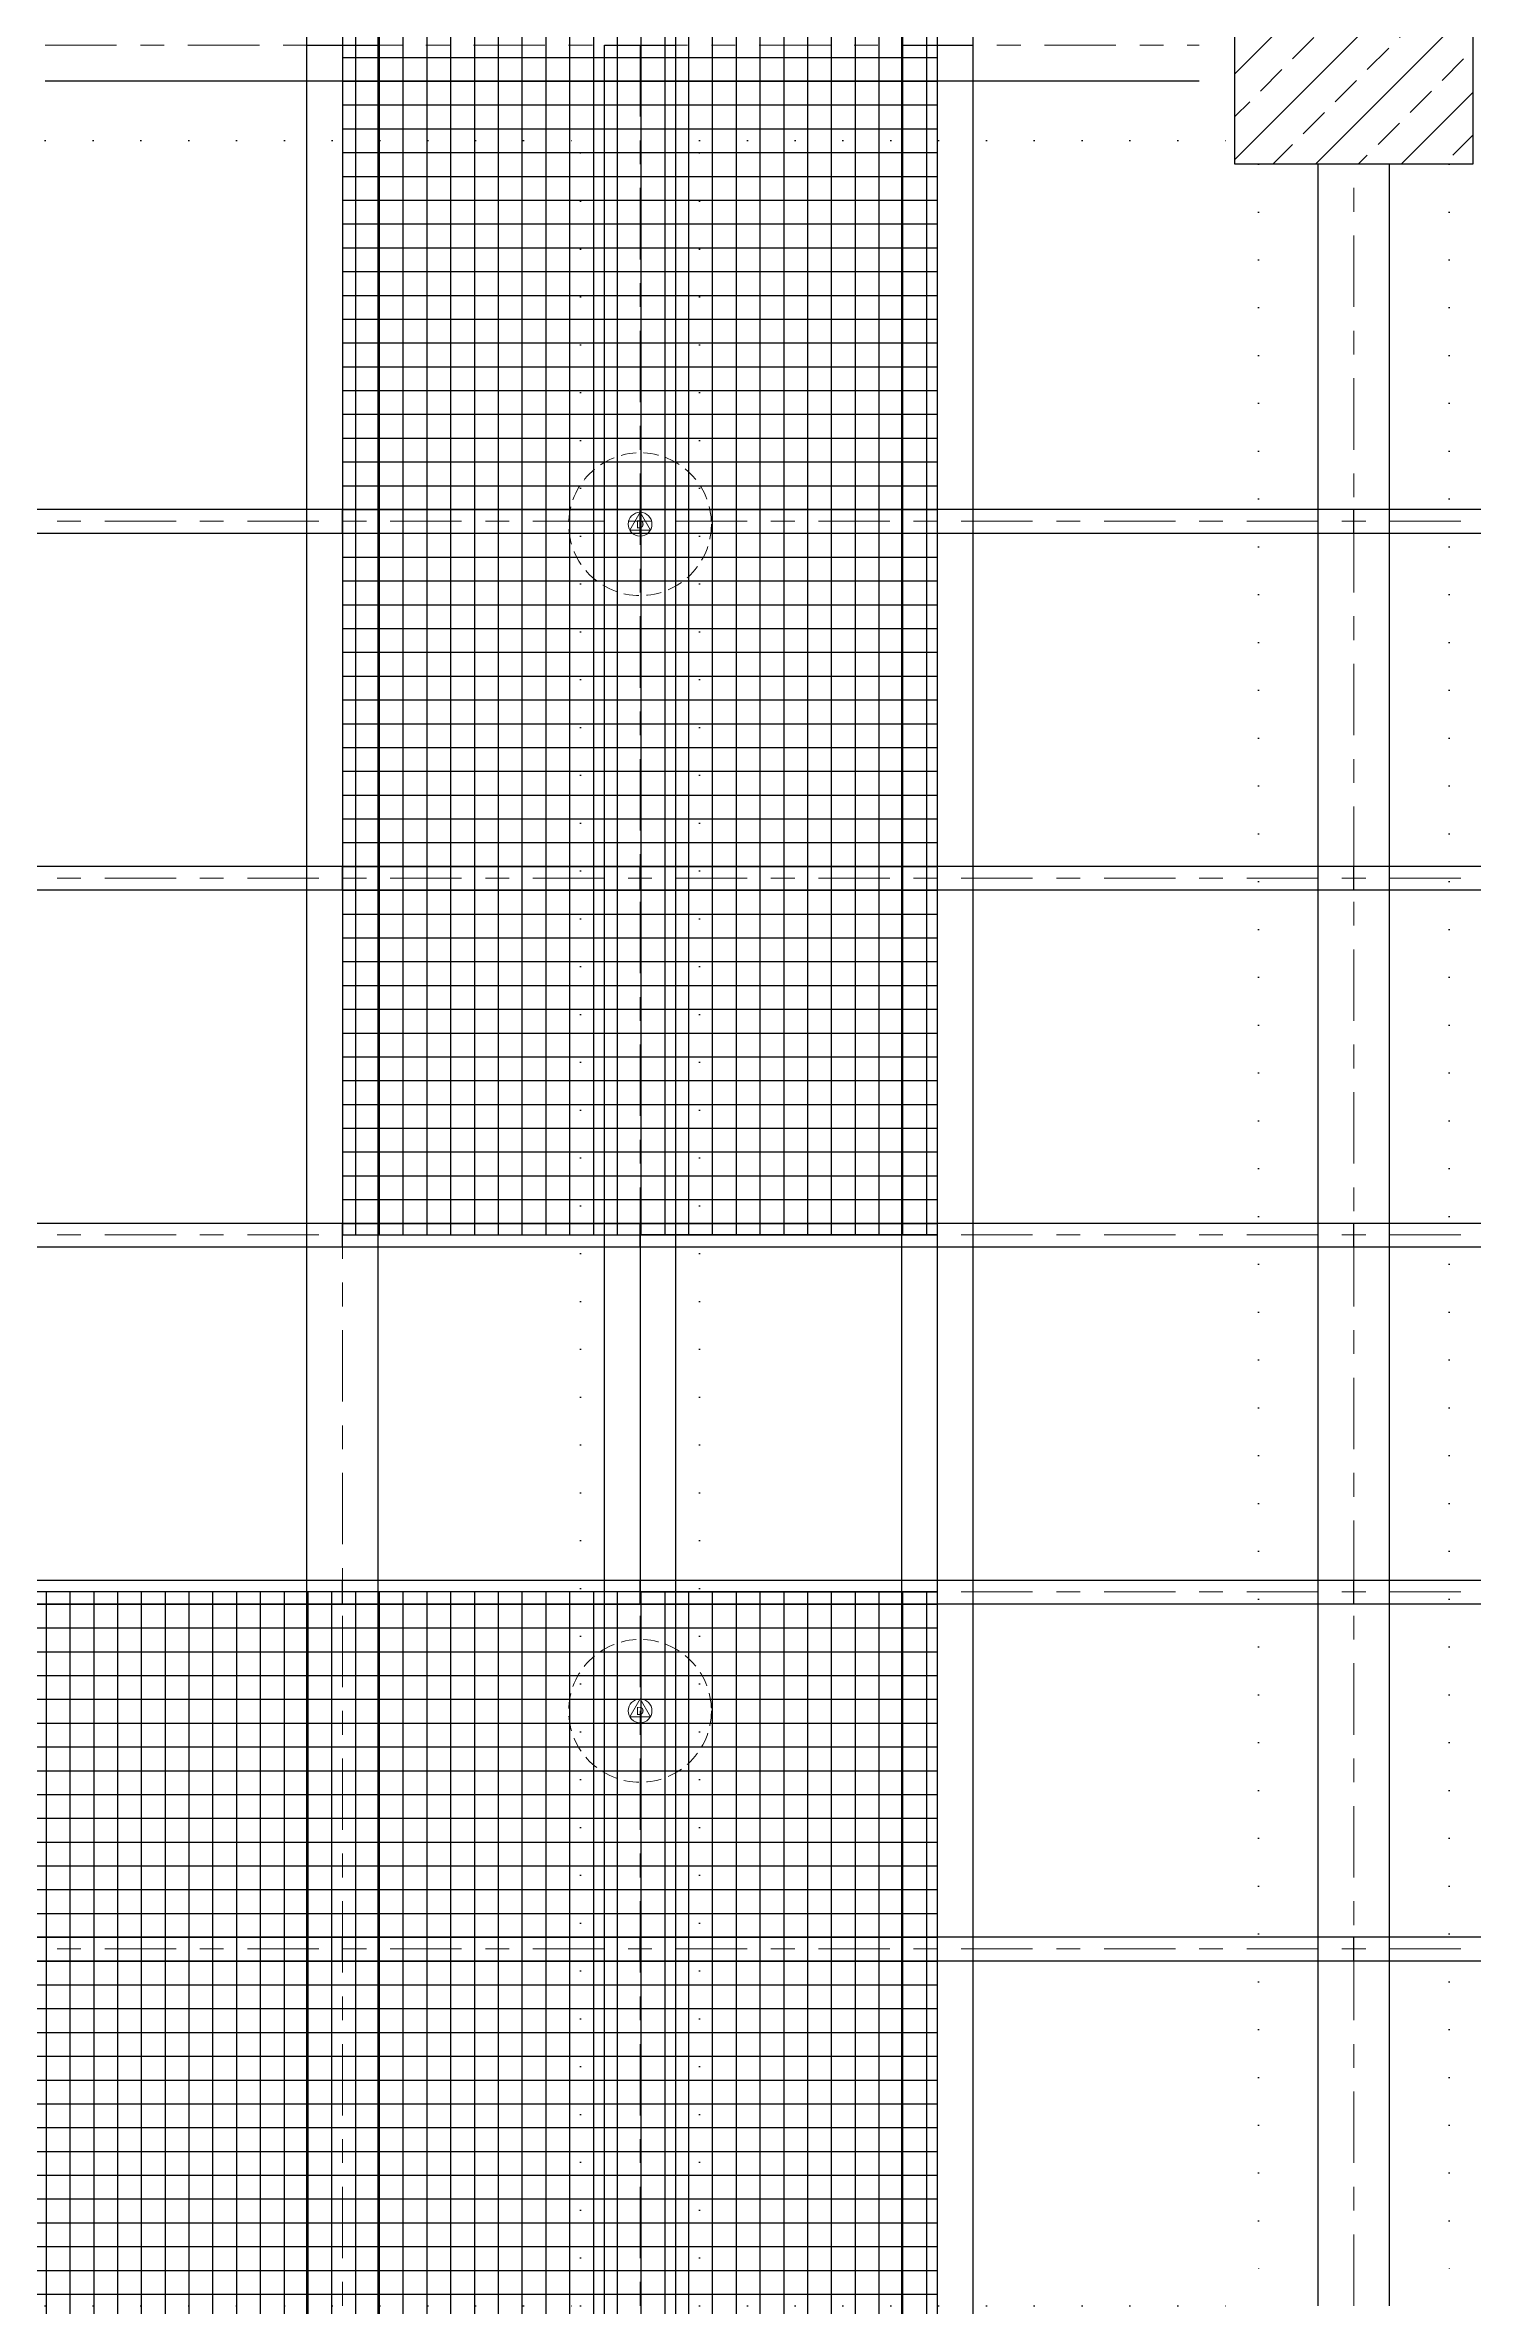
# Model space of a CAD drawing. Header units: centimetres. Extents: x 405564 to 502064, y 46284 to 60634.
# Drawn here: x 445350 to 445950, y 53533 to 54483 of the extents above; entities that cross this region are included whole.
import ezdxf
from ezdxf.enums import TextEntityAlignment as Align

# ---------------------------------------------------------------- set-up
doc = ezdxf.new("R2010")
doc.units = ezdxf.units.CM
for name, pattern in [('ACAD_ISO07W100', [3, 0, -3]), ('DOT', [0.25, 0, -0.25]), ('HIDDEN', [9.525, 6.35, -3.175]), ('XKITLINE03', [6, 3, -1, 1, -1])]:
    doc.linetypes.add(name, pattern=pattern)
doc.layers.get('0').update_dxf_attribs({"color": 8, "lineweight": 9})
doc.layers.add('0-KRCN-AYDINLATMA-130426', color=8, linetype='Continuous', lineweight=9)
doc.layers.add('0-KRCN-MİMARİ-220526', color=8, linetype='Continuous', lineweight=9)
for name, color, linetype in [('AS_DOS_TERAS_UST', 8, 'ACAD_ISO07W100'), ('AS_PRFL_CELIK', 8, 'Continuous'), ('AS_PRFL_CELIK AKS', 8, 'Continuous'), ('AS_PRFL_CELIK KEDI YOLU', 8, 'Continuous'), ('AS_PRFL_CELIK PLATFORM IZGARA', 8, 'Continuous'), ('AS_TA_BETONARME', 5, 'Continuous'), ('AS_TA_TARAMA', 8, 'Continuous')]:
    doc.layers.add(name, color=color, linetype=linetype)
doc.styles.add('2', font='arial.ttf', dxfattribs={"width": 0.9, "height": 200})

# ---------------------------------------------------------------- blocks, each defined once
blk = doc.blocks.new('KD')
at = {"layer": '0-KRCN-AYDINLATMA-130426'}
for p, q in [((0, 5), (-4.33, -2.5)), ((4.33, -2.5), (0, 5)), ((4.33, -2.5), (-4.33, -2.5))]:
    blk.add_line(p, q, dxfattribs=at)
at = {"layer": '0-KRCN-AYDINLATMA-130426', "linetype": 'HIDDEN'}
blk.add_circle((0, 0), 30, dxfattribs=at)
at = {"layer": '0-KRCN-AYDINLATMA-130426'}
blk.add_circle((0, 0), 5, dxfattribs=at)
at = {"layer": '0-KRCN-AYDINLATMA-130426', "style": '2'}
blk.add_text('D', height=3.36, dxfattribs=at).set_placement((0, 0), align=Align.MIDDLE_CENTER)
blk = doc.blocks.new('G$C27E741DA')
at = {"layer": '0-KRCN-AYDINLATMA-130426'}
for p in [(7535.68, 7147.24), (7535.68, 6648.55)]:
    blk.add_blockref('KD', p, dxfattribs=at)
blk = doc.blocks.new('PLATFORM IZGARASI VE KEDI YOLU YERLESIMI')
at = {"layer": 'AS_PRFL_CELIK PLATFORM IZGARA', "transparency": 33554687}
h = blk.add_hatch(dxfattribs=at)
h.set_pattern_fill('_USER', color=256, scale=10, double=1, pattern_type=0)
h.set_pattern_definition([(0, (-443149.746, -56832.563), (0, 10), []), (90, (-443149.746, -56832.563), (-10, 6e-16), [])])
h.paths.add_polyline_path([(1550, -2400), (1500, -2400), (1500, -2100), (1290, -2100), (1290, -1940), (720, -1940), (720, -2100), (1155, -2100), (1155, -2350), (50, -2350), (50, -4025), (220, -4025), (220, -4690), (900, -4690), (900, -4650), (1000, -4650), (1000, -4690), (1500, -4690), (1500, -4650), (1600, -4650), (1600, -4690), (2100, -4690), (2100, -4650), (2200, -4650), (2200, -4690), (2700, -4690), (2700, -4650), (2800, -4650), (2800, -4690), (3300, -4690), (3300, -4650), (3400, -4650), (3400, -4690), (3775, -4690), (3775, -4337.5), (3950, -4337.5), (3950, -4025), (3775, -4025), (3775, -3556.25), (3650, -3556.25), (2575, -3556.25), (2575, -3000), (2150, -3000), (2150, -2400), (2100, -2400), (2100, -2350), (1850, -2350), (1850, -2850), (1550, -2850)])
h.paths.add_polyline_path([(900, -3300), (1000, -3300), (1000, -3400), (900, -3400)], flags=16)
h.paths.add_polyline_path([(1500, -3300), (1600, -3300), (1600, -3400), (1500, -3400)], flags=16)
h.paths.add_polyline_path([(1550, -3556.25), (1850, -3556.25), (1850, -3868.75), (1550, -3868.75)], flags=16)
h.paths.add_polyline_path([(1975, -3150), (2150, -3150), (2150, -3300), (2100, -3300), (2100, -3350), (1975, -3350)], flags=16)
h.paths.add_polyline_path([(2150, -3868.75), (2575, -3868.75), (2575, -4025), (2150, -4025)], flags=16)
h = blk.add_hatch(dxfattribs=at)
h.set_pattern_fill('_USER', color=256, scale=10, double=1, pattern_type=0)
h.set_pattern_definition([(0, (-443149.746, -16832.563), (0, 10), []), (90, (-443149.746, -16832.563), (-10, 6e-16), [])])
h.paths.add_polyline_path([(2325, -2275), (2325, -2850), (2575, -2850), (2575, -2275)])
at = {"layer": 'AS_PRFL_CELIK KEDI YOLU'}
blk.add_lwpolyline([(2575, -2850), (2450, -2850), (2450, -3000), (2575, -3000)], close=True, dxfattribs=at)
at = {"layer": 'AS_PRFL_CELIK PLATFORM IZGARA'}
blk.add_lwpolyline([(2200, -4690), (2700, -4690), (2700, -4650), (2800, -4650), (2800, -4690), (3300, -4690), (3300, -4650), (3400, -4650), (3400, -4690), (3775, -4690), (3775, -4337.5), (3950, -4337.5), (3950, -4025), (3775, -4025), (3775, -3556.25), (2575, -3556.25), (2575, -3000), (2150, -3000)], dxfattribs=at)
blk.add_lwpolyline([(2575, -2275), (2325, -2275), (2325, -2850), (2575, -2850)], close=True, dxfattribs=at)
blk = doc.blocks.new('A$C48c69b65')
at = {"layer": 'AS_PRFL_CELIK'}
for p, q in [((2310, -2350), (2310, -1750)), ((2340, -2350), (2340, -1750)), ((2465, -2350), (2465, -1750)), ((2560, -2350), (2560, -1750)), ((2590, -2350), (2590, -1750)), ((2310, -2350), (2340, -2350)), ((2310, -3350), (2310, -2350)), ((2310, -2350), (2340, -2350)), ((2340, -3350), (2340, -2350)), ((2435, -2350), (2465, -2350)), ((2435, -3350), (2435, -2350)), ((2435, -2350), (2465, -2350)), ((2465, -3350), (2465, -2350)), ((2560, -2350), (2590, -2350)), ((2560, -3350), (2560, -2350)), ((2560, -2350), (2590, -2350)), ((2590, -3350), (2590, -2350)), ((2200, -2365), (2685, -2365)), ((2735, -3300), (2735, -2400)), ((2765, -3300), (2765, -2400)), ((50, -2545), (7535, -2545)), ((2325, -2555), (2325, -2545)), ((2450, -2555), (2450, -2545)), ((2575, -2555), (2575, -2545)), ((2750, -2555), (2750, -2545)), ((50, -2555), (7535, -2555)), ((50, -2695), (7535, -2695)), ((2325, -2705), (2325, -2695)), ((2450, -2705), (2450, -2695)), ((2575, -2705), (2575, -2695)), ((2750, -2705), (2750, -2695)), ((50, -2705), (7535, -2705)), ((50, -2845), (7535, -2845)), ((2325, -2855), (2325, -2845)), ((2450, -2855), (2450, -2845)), ((2575, -2855), (2575, -2845)), ((2750, -2855), (2750, -2845)), ((50, -2855), (7535, -2855)), ((50, -2995), (7535, -2995)), ((2325, -3005), (2325, -2995)), ((2450, -3005), (2450, -2995)), ((2575, -3005), (2575, -2995)), ((2750, -3005), (2750, -2995)), ((50, -3005), (7535, -3005)), ((50, -3145), (7535, -3145)), ((2325, -3155), (2325, -3145)), ((2450, -3155), (2450, -3145)), ((2575, -3155), (2575, -3145)), ((2750, -3155), (2750, -3145)), ((50, -3155), (7535, -3155))]:
    blk.add_line(p, q, dxfattribs=at)
at = {"layer": 'AS_PRFL_CELIK AKS', "linetype": 'XKITLINE03', "lineweight": 0, "ltscale": 10}
for p, q in [((2325, -1750), (2325, -2350)), ((2450, -1750), (2450, -2350)), ((2575, -1750), (2575, -2350)), ((2200, -2350), (2685, -2350)), ((2325, -2350), (2325, -3350)), ((2450, -2350), (2450, -3350)), ((2575, -2350), (2575, -3350)), ((2750, -3300), (2750, -2400)), ((7535, -2550), (50, -2550)), ((7535, -2700), (50, -2700)), ((7535, -2850), (50, -2850)), ((7535, -3000), (50, -3000)), ((7535, -3150), (50, -3150))]:
    blk.add_line(p, q, dxfattribs=at)
blk = doc.blocks.new('A$C6A10300A')
at = {"layer": 'AS_PRFL_CELIK'}
blk.add_blockref('PLATFORM IZGARASI VE KEDI YOLU YERLESIMI', (5085.68, -3801.45), dxfattribs=at)
at = {"layer": 'AS_TA_TARAMA'}
h = blk.add_hatch(dxfattribs=at)
h.set_pattern_fill('ANSI33', color=256, scale=4, angle=180)
h.set_pattern_definition([(225, (17560.68, -7819.299), (17.96051, -17.96051), []), (225, (17542.72, -7819.299), (17.96051, -17.96051), [12.7, -6.35])])
h.paths.add_polyline_path([(7785.68, -6101.45), (7885.68, -6101.45), (7885.68, -6201.45), (7785.68, -6201.45)])
at = {"layer": 'AS_DOS_TERAS_UST', "linetype": 'DOT', "ltscale": 80}
for p, q in [((7285.68, -6191.45), (7510.68, -6191.45)), ((7510.68, -7101.45), (7510.68, -6191.45)), ((7560.68, -6191.45), (7785.68, -6191.45)), ((7560.68, -7101.45), (7560.68, -6191.45)), ((7795.68, -6201.45), (7795.68, -7101.45)), ((7875.68, -6201.45), (7875.68, -7101.45)), ((7285.68, -7101.45), (7510.68, -7101.45)), ((7560.68, -7101.45), (7785.68, -7101.45))]:
    blk.add_line(p, q, dxfattribs=at)
at = {"layer": 'AS_TA_BETONARME'}
blk.add_lwpolyline([(7785.68, -6101.45), (7885.68, -6101.45), (7885.68, -6201.45), (7785.68, -6201.45)], close=True, dxfattribs=at)
blk.add_blockref('A$C48c69b65', (5085.68, -3801.45))

msp = doc.modelspace()

# ---------------------------------------------------------------- block references
at = {"layer": '0-KRCN-AYDINLATMA-130426'}
msp.add_blockref('G$C27E741DA', (438064.07, 47134.02), dxfattribs=at)

# ---------------------------------------------------------------- next in the draw order: block references
at = {"layer": '0-KRCN-MİMARİ-220526'}
msp.add_blockref('A$C6A10300A', (438064.07, 60634.02), dxfattribs=at)

doc.saveas('drawing.dxf')
